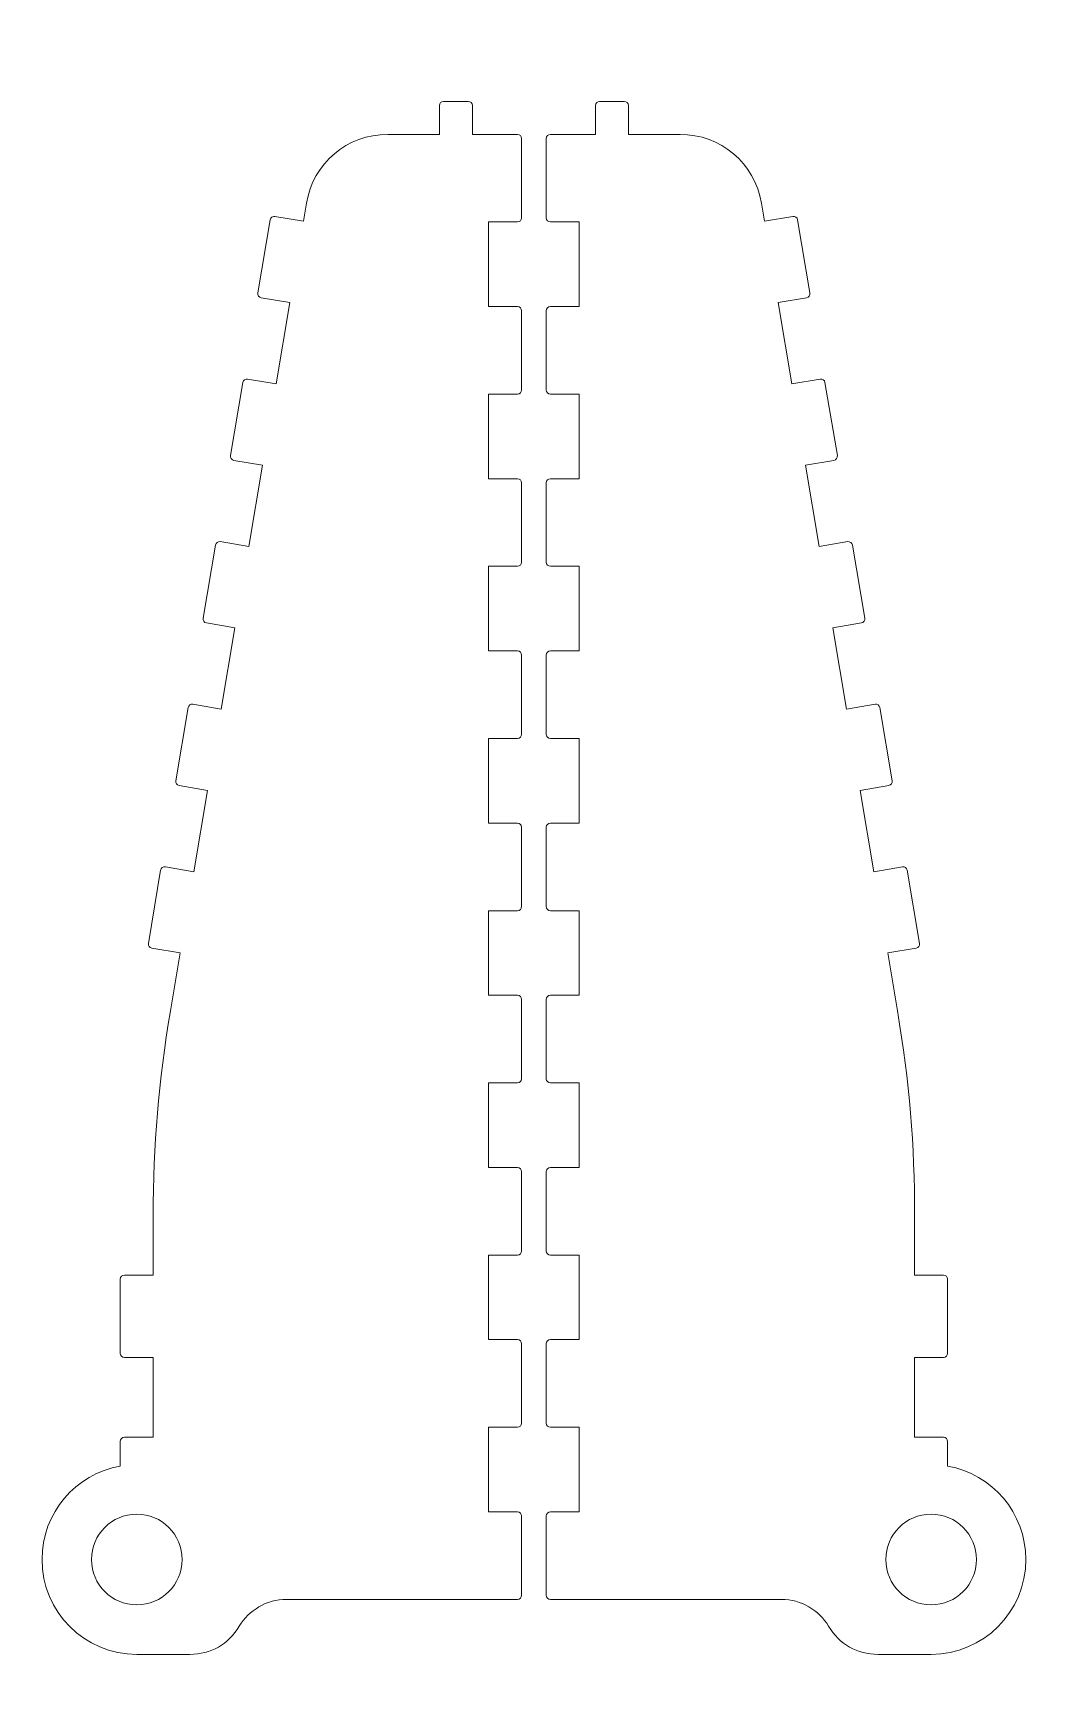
# Model space of a CAD drawing. Header units: millimetres. Extents: x -1099 to 2075, y -1295 to 1553.
# Drawn here: x 1572.9 to 1694.4, y -968.4 to -768.4 of the extents above; entities that cross this region are included whole.
import ezdxf

# ---------------------------------------------------------------- set-up
doc = ezdxf.new("R2010")
doc.units = ezdxf.units.MM
doc.header["$MEASUREMENT"] = 0
doc.layers.add('layer 1', color=7, linetype='Continuous')

msp = doc.modelspace()

# ---------------------------------------------------------------- linework, layer by layer
at = {"layer": 'layer 1', "color": 250, "lineweight": 9}
for points, knots in [([(725, -464.9999), (725, -464.9999), (2075, -464.9999), (2075, -464.9999), (2075, -464.9999), (2075, -464.9999), (2075, -1294.9999), (2075, -1294.9999), (2075, -1294.9999), (2075, -1294.9999), (725, -1294.9999), (725, -1294.9999), (725, -1294.9999), (725, -1294.9999), (725, -464.9999), (725, -464.9999)], [0, 0, 0, 0, 0.2, 0.2, 0.2, 0.2, 0.4, 0.4, 0.4, 0.4, 0.6, 0.6, 0.6, 0.6, 1, 1, 1, 1]), ([(1597.4207, -840.5197), (1597.4207, -840.5197), (1595.7509, -850.3804), (1595.7509, -850.3804), (1595.7509, -850.3804), (1595.7509, -850.3804), (1592.3052, -849.799), (1592.3052, -849.799), (1592.3052, -849.799), (1592.0336, -849.7532), (1591.7746, -849.9373), (1591.7289, -850.209), (1591.7289, -850.209), (1591.7289, -850.209), (1590.2351, -859.0837), (1590.2351, -859.0837), (1590.2351, -859.0837), (1590.1895, -859.3551), (1590.3734, -859.614), (1590.6449, -859.6598), (1590.6449, -859.6598), (1590.6449, -859.6598), (1594.0909, -860.2411), (1594.0909, -860.2411), (1594.0909, -860.2411), (1594.0909, -860.2411), (1592.4311, -870.1021), (1592.4311, -870.1021), (1592.4311, -870.1021), (1592.4311, -870.1021), (1588.975, -869.5202), (1588.975, -869.5202), (1588.975, -869.5202), (1588.7035, -869.4745), (1588.4446, -869.6587), (1588.3989, -869.9303), (1588.3989, -869.9303), (1588.3989, -869.9303), (1586.9051, -878.805), (1586.9051, -878.805), (1586.9051, -878.805), (1586.8595, -879.0764), (1587.0436, -879.3353), (1587.3151, -879.381), (1587.3151, -879.381), (1587.3151, -879.381), (1590.7709, -879.9631), (1590.7709, -879.9631), (1590.7709, -879.9631), (1590.7709, -879.9631), (1589.5909, -886.9784), (1589.5909, -886.9784), (1589.5909, -886.9784), (1588.1309, -895.6384), (1587.5007, -903.1263), (1587.5007, -911.9084), (1587.5007, -911.9084), (1587.5007, -911.9084), (1587.5007, -919.0227), (1587.5007, -919.0227), (1587.5007, -919.0227), (1587.5007, -919.0227), (1584.0011, -919.0227), (1584.0011, -919.0227), (1584.0011, -919.0227), (1583.7258, -919.0227), (1583.5011, -919.2474), (1583.5011, -919.5227), (1583.5011, -919.5227), (1583.5011, -919.5227), (1583.5011, -928.5228), (1583.5011, -928.5228), (1583.5011, -928.5228), (1583.5011, -928.7981), (1583.7257, -929.0228), (1584.0011, -929.0228), (1584.0011, -929.0228), (1584.0011, -929.0228), (1587.5007, -929.0226), (1587.5007, -929.0226), (1587.5007, -929.0226), (1587.5007, -929.0226), (1587.5007, -938.6893), (1587.5007, -938.6893), (1587.5007, -938.6893), (1587.5007, -938.6893), (1584.0011, -938.6894), (1584.0011, -938.6894), (1584.0011, -938.6894), (1583.7258, -938.6894), (1583.5011, -938.9141), (1583.5011, -939.1894), (1583.5011, -939.1894), (1583.5011, -939.1894), (1583.5009, -942.1969), (1583.5009, -942.1969), (1583.5009, -942.1969), (1578.1011, -943.1438), (1574.0009, -947.8549), (1574.0009, -953.5228), (1574.0009, -953.5228), (1574.0009, -959.8729), (1579.1509, -965.0228), (1585.5009, -965.0228), (1585.5009, -965.0228), (1585.5009, -965.0228), (1591.9411, -965.0228), (1591.9411, -965.0228), (1591.9411, -965.0228), (1594.4709, -965.0229), (1596.6409, -963.7897), (1597.9409, -961.6175), (1597.9409, -961.6175), (1599.1109, -959.6682), (1601.2408, -958.356), (1603.6708, -958.356), (1603.6708, -958.356), (1603.6708, -958.356), (1631.701, -958.3561), (1631.701, -958.3561), (1631.701, -958.3561), (1631.9764, -958.3561), (1632.201, -958.1315), (1632.201, -957.8561), (1632.201, -957.8561), (1632.201, -957.8561), (1632.201, -948.2388), (1632.201, -948.2388), (1632.201, -948.2388), (1632.201, -947.9634), (1631.9762, -947.7388), (1631.701, -947.7388), (1631.701, -947.7388), (1631.701, -947.7388), (1628.201, -947.7388), (1628.201, -947.7388), (1628.201, -947.7388), (1628.201, -947.7388), (1628.201, -937.4753), (1628.201, -937.4753), (1628.201, -937.4753), (1628.201, -937.4753), (1631.701, -937.4754), (1631.701, -937.4754), (1631.701, -937.4754), (1631.9764, -937.4754), (1632.201, -937.2508), (1632.201, -936.9754), (1632.201, -936.9754), (1632.201, -936.9754), (1632.201, -927.3576), (1632.201, -927.3576), (1632.201, -927.3576), (1632.201, -927.0822), (1631.9763, -926.8576), (1631.701, -926.8576), (1631.701, -926.8576), (1631.701, -926.8576), (1628.201, -926.8577), (1628.201, -926.8577), (1628.201, -926.8577), (1628.201, -926.8577), (1628.201, -916.5942), (1628.201, -916.5942), (1628.201, -916.5942), (1628.201, -916.5942), (1631.701, -916.5942), (1631.701, -916.5942), (1631.701, -916.5942), (1631.9764, -916.5942), (1632.201, -916.3696), (1632.201, -916.0942), (1632.201, -916.0942), (1632.201, -916.0942), (1632.201, -906.4765), (1632.201, -906.4765), (1632.201, -906.4765), (1632.201, -906.2011), (1631.9763, -905.9765), (1631.701, -905.9765), (1631.701, -905.9765), (1631.701, -905.9765), (1628.201, -905.9767), (1628.201, -905.9767), (1628.201, -905.9767), (1628.201, -905.9767), (1628.201, -895.7131), (1628.201, -895.7131), (1628.201, -895.7131), (1628.201, -895.7131), (1631.701, -895.7131), (1631.701, -895.7131), (1631.701, -895.7131), (1631.9764, -895.7131), (1632.201, -895.4885), (1632.201, -895.2131), (1632.201, -895.2131), (1632.201, -895.2131), (1632.201, -885.5953), (1632.201, -885.5953), (1632.201, -885.5953), (1632.201, -885.3199), (1631.9762, -885.0953), (1631.701, -885.0953), (1631.701, -885.0953), (1631.701, -885.0953), (1628.201, -885.0953), (1628.201, -885.0953), (1628.201, -885.0953), (1628.201, -885.0953), (1628.201, -874.8319), (1628.201, -874.8319), (1628.201, -874.8319), (1628.201, -874.8319), (1631.701, -874.8318), (1631.701, -874.8318), (1631.701, -874.8318), (1631.9764, -874.8318), (1632.201, -874.6072), (1632.201, -874.3318), (1632.201, -874.3318), (1632.201, -874.3318), (1632.201, -864.7142), (1632.201, -864.7142), (1632.201, -864.7142), (1632.201, -864.4388), (1631.9763, -864.2142), (1631.701, -864.2142), (1631.701, -864.2142), (1631.701, -864.2142), (1628.201, -864.2141), (1628.201, -864.2141), (1628.201, -864.2141), (1628.201, -864.2141), (1628.201, -853.9507), (1628.201, -853.9507), (1628.201, -853.9507), (1628.201, -853.9507), (1631.701, -853.9509), (1631.701, -853.9509), (1631.701, -853.9509), (1631.9764, -853.9509), (1632.201, -853.7263), (1632.201, -853.4509), (1632.201, -853.4509), (1632.201, -853.4509), (1632.201, -843.8329), (1632.201, -843.8329), (1632.201, -843.8329), (1632.201, -843.5575), (1631.9762, -843.3329), (1631.701, -843.3329), (1631.701, -843.3329), (1631.701, -843.3329), (1628.201, -843.3329), (1628.201, -843.3329), (1628.201, -843.3329), (1628.201, -843.3329), (1628.201, -833.0695), (1628.201, -833.0695), (1628.201, -833.0695), (1628.201, -833.0695), (1631.701, -833.0695), (1631.701, -833.0695), (1631.701, -833.0695), (1631.9764, -833.0695), (1632.201, -832.8449), (1632.201, -832.5695), (1632.201, -832.5695), (1632.201, -832.5695), (1632.201, -822.9519), (1632.201, -822.9519), (1632.201, -822.9519), (1632.201, -822.6765), (1631.9762, -822.4519), (1631.701, -822.4519), (1631.701, -822.4519), (1631.701, -822.4519), (1628.201, -822.4519), (1628.201, -822.4519), (1628.201, -822.4519), (1628.201, -822.4519), (1628.201, -812.1883), (1628.201, -812.1883), (1628.201, -812.1883), (1628.201, -812.1883), (1631.701, -812.1882), (1631.701, -812.1882), (1631.701, -812.1882), (1631.9764, -812.1882), (1632.201, -811.9636), (1632.201, -811.6882), (1632.201, -811.6882), (1632.201, -811.6882), (1632.201, -802.0706), (1632.201, -802.0706), (1632.201, -802.0706), (1632.201, -801.7952), (1631.9763, -801.5706), (1631.701, -801.5706), (1631.701, -801.5706), (1631.701, -801.5706), (1628.201, -801.5708), (1628.201, -801.5708), (1628.201, -801.5708), (1628.201, -801.5708), (1628.201, -791.3072), (1628.201, -791.3072), (1628.201, -791.3072), (1628.201, -791.3072), (1631.701, -791.3073), (1631.701, -791.3073), (1631.701, -791.3073), (1631.9764, -791.3073), (1632.201, -791.0827), (1632.201, -790.8073), (1632.201, -790.8073), (1632.201, -790.8073), (1632.201, -781.1893), (1632.201, -781.1893), (1632.201, -781.1893), (1632.201, -780.9139), (1631.976, -780.6893), (1631.701, -780.6893), (1631.701, -780.6893), (1631.701, -780.6893), (1626.2308, -780.6893), (1626.2308, -780.6893), (1626.2308, -780.6893), (1626.2308, -780.6893), (1626.2308, -777.1891), (1626.2308, -777.1891), (1626.2308, -777.1891), (1626.2308, -776.9137), (1626.006, -776.6891), (1625.7308, -776.6891), (1625.7308, -776.6891), (1625.7308, -776.6891), (1622.731, -776.6893), (1622.731, -776.6893), (1622.731, -776.6893), (1622.4559, -776.6893), (1622.231, -776.9142), (1622.231, -777.1893), (1622.231, -777.1893), (1622.231, -777.1893), (1622.231, -780.6894), (1622.231, -780.6894), (1622.231, -780.6894), (1622.231, -780.6894), (1615.9608, -780.6893), (1615.9608, -780.6893), (1615.9608, -780.6893), (1611.0312, -780.6892), (1606.9108, -784.1735), (1606.091, -789.0273), (1606.091, -789.0273), (1606.091, -789.0273), (1605.7308, -791.2157), (1605.7308, -791.2157), (1605.7308, -791.2157), (1605.7308, -791.2157), (1602.275, -790.6341), (1602.275, -790.6341), (1602.275, -790.6341), (1602.0036, -790.5884), (1601.7447, -790.7726), (1601.699, -791.0441), (1601.699, -791.0441), (1601.699, -791.0441), (1600.205, -799.919), (1600.205, -799.919), (1600.205, -799.919), (1600.1594, -800.1904), (1600.3433, -800.4492), (1600.6148, -800.495), (1600.6148, -800.495), (1600.6148, -800.495), (1604.061, -801.0767), (1604.061, -801.0767), (1604.061, -801.0767), (1604.061, -801.0767), (1602.4008, -810.9375), (1602.4008, -810.9375), (1602.4008, -810.9375), (1602.4008, -810.9375), (1598.9549, -810.3557), (1598.9549, -810.3557), (1598.9549, -810.3557), (1598.6835, -810.3099), (1598.4246, -810.4938), (1598.3786, -810.7653), (1598.3786, -810.7653), (1598.3786, -810.7653), (1596.8757, -819.6399), (1596.8757, -819.6399), (1596.8757, -819.6399), (1596.8298, -819.9116), (1597.0139, -820.1707), (1597.2857, -820.2165), (1597.2857, -820.2165), (1597.2857, -820.2165), (1600.7408, -820.7982), (1600.7408, -820.7982), (1600.7408, -820.7982), (1600.7408, -820.7982), (1599.0809, -830.659), (1599.0809, -830.659), (1599.0809, -830.659), (1599.0809, -830.659), (1595.6252, -830.0773), (1595.6252, -830.0773), (1595.6252, -830.0773), (1595.3537, -830.0316), (1595.0947, -830.2159), (1595.0491, -830.4873), (1595.0491, -830.4873), (1595.0491, -830.4873), (1593.5553, -839.3621), (1593.5553, -839.3621), (1593.5553, -839.3621), (1593.5097, -839.6336), (1593.6938, -839.8926), (1593.9654, -839.9382), (1593.9654, -839.9382), (1593.9654, -839.9382), (1597.4207, -840.5197), (1597.4207, -840.5197)], [0, 0, 0, 0, 0.00925926, 0.00925926, 0.00925926, 0.00925926, 0.01851852, 0.01851852, 0.01851852, 0.01851852, 0.02777778, 0.02777778, 0.02777778, 0.02777778, 0.03703704, 0.03703704, 0.03703704, 0.03703704, 0.0462963, 0.0462963, 0.0462963, 0.0462963, 0.05555556, 0.05555556, 0.05555556, 0.05555556, 0.06481481, 0.06481481, 0.06481481, 0.06481481, 0.07407407, 0.07407407, 0.07407407, 0.07407407, 0.08333333, 0.08333333, 0.08333333, 0.08333333, 0.09259259, 0.09259259, 0.09259259, 0.09259259, 0.10185185, 0.10185185, 0.10185185, 0.10185185, 0.11111111, 0.11111111, 0.11111111, 0.11111111, 0.12037037, 0.12037037, 0.12037037, 0.12037037, 0.12962963, 0.12962963, 0.12962963, 0.12962963, 0.13888889, 0.13888889, 0.13888889, 0.13888889, 0.14814815, 0.14814815, 0.14814815, 0.14814815, 0.15740741, 0.15740741, 0.15740741, 0.15740741, 0.16666667, 0.16666667, 0.16666667, 0.16666667, 0.17592593, 0.17592593, 0.17592593, 0.17592593, 0.18518519, 0.18518519, 0.18518519, 0.18518519, 0.19444444, 0.19444444, 0.19444444, 0.19444444, 0.2037037, 0.2037037, 0.2037037, 0.2037037, 0.21296296, 0.21296296, 0.21296296, 0.21296296, 0.22222222, 0.22222222, 0.22222222, 0.22222222, 0.23148148, 0.23148148, 0.23148148, 0.23148148, 0.24074074, 0.24074074, 0.24074074, 0.24074074, 0.25, 0.25, 0.25, 0.25, 0.25925926, 0.25925926, 0.25925926, 0.25925926, 0.26851852, 0.26851852, 0.26851852, 0.26851852, 0.27777778, 0.27777778, 0.27777778, 0.27777778, 0.28703704, 0.28703704, 0.28703704, 0.28703704, 0.2962963, 0.2962963, 0.2962963, 0.2962963, 0.30555556, 0.30555556, 0.30555556, 0.30555556, 0.31481481, 0.31481481, 0.31481481, 0.31481481, 0.32407407, 0.32407407, 0.32407407, 0.32407407, 0.33333333, 0.33333333, 0.33333333, 0.33333333, 0.34259259, 0.34259259, 0.34259259, 0.34259259, 0.35185185, 0.35185185, 0.35185185, 0.35185185, 0.36111111, 0.36111111, 0.36111111, 0.36111111, 0.37037037, 0.37037037, 0.37037037, 0.37037037, 0.37962963, 0.37962963, 0.37962963, 0.37962963, 0.38888889, 0.38888889, 0.38888889, 0.38888889, 0.39814815, 0.39814815, 0.39814815, 0.39814815, 0.40740741, 0.40740741, 0.40740741, 0.40740741, 0.41666667, 0.41666667, 0.41666667, 0.41666667, 0.42592593, 0.42592593, 0.42592593, 0.42592593, 0.43518519, 0.43518519, 0.43518519, 0.43518519, 0.44444444, 0.44444444, 0.44444444, 0.44444444, 0.4537037, 0.4537037, 0.4537037, 0.4537037, 0.46296296, 0.46296296, 0.46296296, 0.46296296, 0.47222222, 0.47222222, 0.47222222, 0.47222222, 0.48148148, 0.48148148, 0.48148148, 0.48148148, 0.49074074, 0.49074074, 0.49074074, 0.49074074, 0.5, 0.5, 0.5, 0.5, 0.50925926, 0.50925926, 0.50925926, 0.50925926, 0.51851852, 0.51851852, 0.51851852, 0.51851852, 0.52777778, 0.52777778, 0.52777778, 0.52777778, 0.53703704, 0.53703704, 0.53703704, 0.53703704, 0.5462963, 0.5462963, 0.5462963, 0.5462963, 0.55555556, 0.55555556, 0.55555556, 0.55555556, 0.56481481, 0.56481481, 0.56481481, 0.56481481, 0.57407407, 0.57407407, 0.57407407, 0.57407407, 0.58333333, 0.58333333, 0.58333333, 0.58333333, 0.59259259, 0.59259259, 0.59259259, 0.59259259, 0.60185185, 0.60185185, 0.60185185, 0.60185185, 0.61111111, 0.61111111, 0.61111111, 0.61111111, 0.62037037, 0.62037037, 0.62037037, 0.62037037, 0.62962963, 0.62962963, 0.62962963, 0.62962963, 0.63888889, 0.63888889, 0.63888889, 0.63888889, 0.64814815, 0.64814815, 0.64814815, 0.64814815, 0.65740741, 0.65740741, 0.65740741, 0.65740741, 0.66666667, 0.66666667, 0.66666667, 0.66666667, 0.67592593, 0.67592593, 0.67592593, 0.67592593, 0.68518519, 0.68518519, 0.68518519, 0.68518519, 0.69444444, 0.69444444, 0.69444444, 0.69444444, 0.7037037, 0.7037037, 0.7037037, 0.7037037, 0.71296296, 0.71296296, 0.71296296, 0.71296296, 0.72222222, 0.72222222, 0.72222222, 0.72222222, 0.73148148, 0.73148148, 0.73148148, 0.73148148, 0.74074074, 0.74074074, 0.74074074, 0.74074074, 0.75, 0.75, 0.75, 0.75, 0.75925926, 0.75925926, 0.75925926, 0.75925926, 0.76851852, 0.76851852, 0.76851852, 0.76851852, 0.77777778, 0.77777778, 0.77777778, 0.77777778, 0.78703704, 0.78703704, 0.78703704, 0.78703704, 0.7962963, 0.7962963, 0.7962963, 0.7962963, 0.80555556, 0.80555556, 0.80555556, 0.80555556, 0.81481481, 0.81481481, 0.81481481, 0.81481481, 0.82407407, 0.82407407, 0.82407407, 0.82407407, 0.83333333, 0.83333333, 0.83333333, 0.83333333, 0.84259259, 0.84259259, 0.84259259, 0.84259259, 0.85185185, 0.85185185, 0.85185185, 0.85185185, 0.86111111, 0.86111111, 0.86111111, 0.86111111, 0.87037037, 0.87037037, 0.87037037, 0.87037037, 0.87962963, 0.87962963, 0.87962963, 0.87962963, 0.88888889, 0.88888889, 0.88888889, 0.88888889, 0.89814815, 0.89814815, 0.89814815, 0.89814815, 0.90740741, 0.90740741, 0.90740741, 0.90740741, 0.91666667, 0.91666667, 0.91666667, 0.91666667, 0.92592593, 0.92592593, 0.92592593, 0.92592593, 0.93518519, 0.93518519, 0.93518519, 0.93518519, 0.94444444, 0.94444444, 0.94444444, 0.94444444, 0.9537037, 0.9537037, 0.9537037, 0.9537037, 0.96296296, 0.96296296, 0.96296296, 0.96296296, 0.97222222, 0.97222222, 0.97222222, 0.97222222, 0.98148148, 0.98148148, 0.98148148, 0.98148148, 1, 1, 1, 1]), ([(1669.9815, -840.5197), (1669.9815, -840.5197), (1671.6513, -850.3804), (1671.6513, -850.3804), (1671.6513, -850.3804), (1671.6513, -850.3804), (1675.097, -849.799), (1675.097, -849.799), (1675.097, -849.799), (1675.3686, -849.7532), (1675.6276, -849.9373), (1675.6733, -850.209), (1675.6733, -850.209), (1675.6733, -850.209), (1677.1671, -859.0837), (1677.1671, -859.0837), (1677.1671, -859.0837), (1677.2127, -859.3551), (1677.0288, -859.614), (1676.7573, -859.6598), (1676.7573, -859.6598), (1676.7573, -859.6598), (1673.3113, -860.2411), (1673.3113, -860.2411), (1673.3113, -860.2411), (1673.3113, -860.2411), (1674.9711, -870.1021), (1674.9711, -870.1021), (1674.9711, -870.1021), (1674.9711, -870.1021), (1678.4272, -869.5202), (1678.4272, -869.5202), (1678.4272, -869.5202), (1678.6987, -869.4745), (1678.9576, -869.6587), (1679.0033, -869.9303), (1679.0033, -869.9303), (1679.0033, -869.9303), (1680.4971, -878.805), (1680.4971, -878.805), (1680.4971, -878.805), (1680.5427, -879.0764), (1680.3586, -879.3353), (1680.0871, -879.381), (1680.0871, -879.381), (1680.0871, -879.381), (1676.6313, -879.9631), (1676.6313, -879.9631), (1676.6313, -879.9631), (1676.6313, -879.9631), (1677.8113, -886.9784), (1677.8113, -886.9784), (1677.8113, -886.9784), (1679.2713, -895.6384), (1679.9015, -903.1263), (1679.9015, -911.9084), (1679.9015, -911.9084), (1679.9015, -911.9084), (1679.9015, -919.0227), (1679.9015, -919.0227), (1679.9015, -919.0227), (1679.9015, -919.0227), (1683.4011, -919.0227), (1683.4011, -919.0227), (1683.4011, -919.0227), (1683.6764, -919.0227), (1683.9011, -919.2474), (1683.9011, -919.5227), (1683.9011, -919.5227), (1683.9011, -919.5227), (1683.9011, -928.5228), (1683.9011, -928.5228), (1683.9011, -928.5228), (1683.9011, -928.7981), (1683.6765, -929.0228), (1683.4011, -929.0228), (1683.4011, -929.0228), (1683.4011, -929.0228), (1679.9015, -929.0226), (1679.9015, -929.0226), (1679.9015, -929.0226), (1679.9015, -929.0226), (1679.9015, -938.6893), (1679.9015, -938.6893), (1679.9015, -938.6893), (1679.9015, -938.6893), (1683.4011, -938.6894), (1683.4011, -938.6894), (1683.4011, -938.6894), (1683.6764, -938.6894), (1683.9011, -938.9141), (1683.9011, -939.1894), (1683.9011, -939.1894), (1683.9011, -939.1894), (1683.9013, -942.1969), (1683.9013, -942.1969), (1683.9013, -942.1969), (1689.3011, -943.1438), (1693.4013, -947.8549), (1693.4013, -953.5228), (1693.4013, -953.5228), (1693.4013, -959.8729), (1688.2513, -965.0228), (1681.9013, -965.0228), (1681.9013, -965.0228), (1681.9013, -965.0228), (1675.4611, -965.0228), (1675.4611, -965.0228), (1675.4611, -965.0228), (1672.9313, -965.0229), (1670.7613, -963.7897), (1669.4613, -961.6175), (1669.4613, -961.6175), (1668.2913, -959.6682), (1666.1614, -958.356), (1663.7314, -958.356), (1663.7314, -958.356), (1663.7314, -958.356), (1635.7012, -958.3561), (1635.7012, -958.3561), (1635.7012, -958.3561), (1635.4258, -958.3561), (1635.2012, -958.1315), (1635.2012, -957.8561), (1635.2012, -957.8561), (1635.2012, -957.8561), (1635.2012, -948.2388), (1635.2012, -948.2388), (1635.2012, -948.2388), (1635.2012, -947.9634), (1635.426, -947.7388), (1635.7012, -947.7388), (1635.7012, -947.7388), (1635.7012, -947.7388), (1639.2012, -947.7388), (1639.2012, -947.7388), (1639.2012, -947.7388), (1639.2012, -947.7388), (1639.2012, -937.4753), (1639.2012, -937.4753), (1639.2012, -937.4753), (1639.2012, -937.4753), (1635.7012, -937.4754), (1635.7012, -937.4754), (1635.7012, -937.4754), (1635.4258, -937.4754), (1635.2012, -937.2508), (1635.2012, -936.9754), (1635.2012, -936.9754), (1635.2012, -936.9754), (1635.2012, -927.3576), (1635.2012, -927.3576), (1635.2012, -927.3576), (1635.2012, -927.0822), (1635.4259, -926.8576), (1635.7012, -926.8576), (1635.7012, -926.8576), (1635.7012, -926.8576), (1639.2012, -926.8577), (1639.2012, -926.8577), (1639.2012, -926.8577), (1639.2012, -926.8577), (1639.2012, -916.5942), (1639.2012, -916.5942), (1639.2012, -916.5942), (1639.2012, -916.5942), (1635.7012, -916.5942), (1635.7012, -916.5942), (1635.7012, -916.5942), (1635.4258, -916.5942), (1635.2012, -916.3696), (1635.2012, -916.0942), (1635.2012, -916.0942), (1635.2012, -916.0942), (1635.2012, -906.4765), (1635.2012, -906.4765), (1635.2012, -906.4765), (1635.2012, -906.2011), (1635.4259, -905.9765), (1635.7012, -905.9765), (1635.7012, -905.9765), (1635.7012, -905.9765), (1639.2012, -905.9767), (1639.2012, -905.9767), (1639.2012, -905.9767), (1639.2012, -905.9767), (1639.2012, -895.7131), (1639.2012, -895.7131), (1639.2012, -895.7131), (1639.2012, -895.7131), (1635.7012, -895.7131), (1635.7012, -895.7131), (1635.7012, -895.7131), (1635.4258, -895.7131), (1635.2012, -895.4885), (1635.2012, -895.2131), (1635.2012, -895.2131), (1635.2012, -895.2131), (1635.2012, -885.5953), (1635.2012, -885.5953), (1635.2012, -885.5953), (1635.2012, -885.3199), (1635.426, -885.0953), (1635.7012, -885.0953), (1635.7012, -885.0953), (1635.7012, -885.0953), (1639.2012, -885.0953), (1639.2012, -885.0953), (1639.2012, -885.0953), (1639.2012, -885.0953), (1639.2012, -874.8319), (1639.2012, -874.8319), (1639.2012, -874.8319), (1639.2012, -874.8319), (1635.7012, -874.8318), (1635.7012, -874.8318), (1635.7012, -874.8318), (1635.4258, -874.8318), (1635.2012, -874.6072), (1635.2012, -874.3318), (1635.2012, -874.3318), (1635.2012, -874.3318), (1635.2012, -864.7142), (1635.2012, -864.7142), (1635.2012, -864.7142), (1635.2012, -864.4388), (1635.4259, -864.2142), (1635.7012, -864.2142), (1635.7012, -864.2142), (1635.7012, -864.2142), (1639.2012, -864.2141), (1639.2012, -864.2141), (1639.2012, -864.2141), (1639.2012, -864.2141), (1639.2012, -853.9507), (1639.2012, -853.9507), (1639.2012, -853.9507), (1639.2012, -853.9507), (1635.7012, -853.9509), (1635.7012, -853.9509), (1635.7012, -853.9509), (1635.4258, -853.9509), (1635.2012, -853.7263), (1635.2012, -853.4509), (1635.2012, -853.4509), (1635.2012, -853.4509), (1635.2012, -843.8329), (1635.2012, -843.8329), (1635.2012, -843.8329), (1635.2012, -843.5575), (1635.426, -843.3329), (1635.7012, -843.3329), (1635.7012, -843.3329), (1635.7012, -843.3329), (1639.2012, -843.3329), (1639.2012, -843.3329), (1639.2012, -843.3329), (1639.2012, -843.3329), (1639.2012, -833.0695), (1639.2012, -833.0695), (1639.2012, -833.0695), (1639.2012, -833.0695), (1635.7012, -833.0695), (1635.7012, -833.0695), (1635.7012, -833.0695), (1635.4258, -833.0695), (1635.2012, -832.8449), (1635.2012, -832.5695), (1635.2012, -832.5695), (1635.2012, -832.5695), (1635.2012, -822.9519), (1635.2012, -822.9519), (1635.2012, -822.9519), (1635.2012, -822.6765), (1635.426, -822.4519), (1635.7012, -822.4519), (1635.7012, -822.4519), (1635.7012, -822.4519), (1639.2012, -822.4519), (1639.2012, -822.4519), (1639.2012, -822.4519), (1639.2012, -822.4519), (1639.2012, -812.1883), (1639.2012, -812.1883), (1639.2012, -812.1883), (1639.2012, -812.1883), (1635.7012, -812.1882), (1635.7012, -812.1882), (1635.7012, -812.1882), (1635.4258, -812.1882), (1635.2012, -811.9636), (1635.2012, -811.6882), (1635.2012, -811.6882), (1635.2012, -811.6882), (1635.2012, -802.0706), (1635.2012, -802.0706), (1635.2012, -802.0706), (1635.2012, -801.7952), (1635.4259, -801.5706), (1635.7012, -801.5706), (1635.7012, -801.5706), (1635.7012, -801.5706), (1639.2012, -801.5708), (1639.2012, -801.5708), (1639.2012, -801.5708), (1639.2012, -801.5708), (1639.2012, -791.3072), (1639.2012, -791.3072), (1639.2012, -791.3072), (1639.2012, -791.3072), (1635.7012, -791.3073), (1635.7012, -791.3073), (1635.7012, -791.3073), (1635.4258, -791.3073), (1635.2012, -791.0827), (1635.2012, -790.8073), (1635.2012, -790.8073), (1635.2012, -790.8073), (1635.2012, -781.1893), (1635.2012, -781.1893), (1635.2012, -781.1893), (1635.2012, -780.9139), (1635.4262, -780.6893), (1635.7012, -780.6893), (1635.7012, -780.6893), (1635.7012, -780.6893), (1641.1714, -780.6893), (1641.1714, -780.6893), (1641.1714, -780.6893), (1641.1714, -780.6893), (1641.1714, -777.1891), (1641.1714, -777.1891), (1641.1714, -777.1891), (1641.1714, -776.9137), (1641.3962, -776.6891), (1641.6714, -776.6891), (1641.6714, -776.6891), (1641.6714, -776.6891), (1644.6712, -776.6893), (1644.6712, -776.6893), (1644.6712, -776.6893), (1644.9463, -776.6893), (1645.1712, -776.9142), (1645.1712, -777.1893), (1645.1712, -777.1893), (1645.1712, -777.1893), (1645.1712, -780.6894), (1645.1712, -780.6894), (1645.1712, -780.6894), (1645.1712, -780.6894), (1651.4414, -780.6893), (1651.4414, -780.6893), (1651.4414, -780.6893), (1656.371, -780.6892), (1660.4914, -784.1735), (1661.3112, -789.0273), (1661.3112, -789.0273), (1661.3112, -789.0273), (1661.6714, -791.2157), (1661.6714, -791.2157), (1661.6714, -791.2157), (1661.6714, -791.2157), (1665.1272, -790.6341), (1665.1272, -790.6341), (1665.1272, -790.6341), (1665.3986, -790.5884), (1665.6575, -790.7726), (1665.7032, -791.0441), (1665.7032, -791.0441), (1665.7032, -791.0441), (1667.1972, -799.919), (1667.1972, -799.919), (1667.1972, -799.919), (1667.2428, -800.1904), (1667.0589, -800.4492), (1666.7874, -800.495), (1666.7874, -800.495), (1666.7874, -800.495), (1663.3412, -801.0767), (1663.3412, -801.0767), (1663.3412, -801.0767), (1663.3412, -801.0767), (1665.0014, -810.9375), (1665.0014, -810.9375), (1665.0014, -810.9375), (1665.0014, -810.9375), (1668.4473, -810.3557), (1668.4473, -810.3557), (1668.4473, -810.3557), (1668.7187, -810.3099), (1668.9776, -810.4938), (1669.0236, -810.7653), (1669.0236, -810.7653), (1669.0236, -810.7653), (1670.5265, -819.6399), (1670.5265, -819.6399), (1670.5265, -819.6399), (1670.5724, -819.9116), (1670.3883, -820.1707), (1670.1165, -820.2165), (1670.1165, -820.2165), (1670.1165, -820.2165), (1666.6614, -820.7982), (1666.6614, -820.7982), (1666.6614, -820.7982), (1666.6614, -820.7982), (1668.3213, -830.659), (1668.3213, -830.659), (1668.3213, -830.659), (1668.3213, -830.659), (1671.777, -830.0773), (1671.777, -830.0773), (1671.777, -830.0773), (1672.0485, -830.0316), (1672.3075, -830.2159), (1672.3531, -830.4873), (1672.3531, -830.4873), (1672.3531, -830.4873), (1673.8469, -839.3621), (1673.8469, -839.3621), (1673.8469, -839.3621), (1673.8925, -839.6336), (1673.7084, -839.8926), (1673.4368, -839.9382), (1673.4368, -839.9382), (1673.4368, -839.9382), (1669.9815, -840.5197), (1669.9815, -840.5197)], [0, 0, 0, 0, 0.00925926, 0.00925926, 0.00925926, 0.00925926, 0.01851852, 0.01851852, 0.01851852, 0.01851852, 0.02777778, 0.02777778, 0.02777778, 0.02777778, 0.03703704, 0.03703704, 0.03703704, 0.03703704, 0.0462963, 0.0462963, 0.0462963, 0.0462963, 0.05555556, 0.05555556, 0.05555556, 0.05555556, 0.06481481, 0.06481481, 0.06481481, 0.06481481, 0.07407407, 0.07407407, 0.07407407, 0.07407407, 0.08333333, 0.08333333, 0.08333333, 0.08333333, 0.09259259, 0.09259259, 0.09259259, 0.09259259, 0.10185185, 0.10185185, 0.10185185, 0.10185185, 0.11111111, 0.11111111, 0.11111111, 0.11111111, 0.12037037, 0.12037037, 0.12037037, 0.12037037, 0.12962963, 0.12962963, 0.12962963, 0.12962963, 0.13888889, 0.13888889, 0.13888889, 0.13888889, 0.14814815, 0.14814815, 0.14814815, 0.14814815, 0.15740741, 0.15740741, 0.15740741, 0.15740741, 0.16666667, 0.16666667, 0.16666667, 0.16666667, 0.17592593, 0.17592593, 0.17592593, 0.17592593, 0.18518519, 0.18518519, 0.18518519, 0.18518519, 0.19444444, 0.19444444, 0.19444444, 0.19444444, 0.2037037, 0.2037037, 0.2037037, 0.2037037, 0.21296296, 0.21296296, 0.21296296, 0.21296296, 0.22222222, 0.22222222, 0.22222222, 0.22222222, 0.23148148, 0.23148148, 0.23148148, 0.23148148, 0.24074074, 0.24074074, 0.24074074, 0.24074074, 0.25, 0.25, 0.25, 0.25, 0.25925926, 0.25925926, 0.25925926, 0.25925926, 0.26851852, 0.26851852, 0.26851852, 0.26851852, 0.27777778, 0.27777778, 0.27777778, 0.27777778, 0.28703704, 0.28703704, 0.28703704, 0.28703704, 0.2962963, 0.2962963, 0.2962963, 0.2962963, 0.30555556, 0.30555556, 0.30555556, 0.30555556, 0.31481481, 0.31481481, 0.31481481, 0.31481481, 0.32407407, 0.32407407, 0.32407407, 0.32407407, 0.33333333, 0.33333333, 0.33333333, 0.33333333, 0.34259259, 0.34259259, 0.34259259, 0.34259259, 0.35185185, 0.35185185, 0.35185185, 0.35185185, 0.36111111, 0.36111111, 0.36111111, 0.36111111, 0.37037037, 0.37037037, 0.37037037, 0.37037037, 0.37962963, 0.37962963, 0.37962963, 0.37962963, 0.38888889, 0.38888889, 0.38888889, 0.38888889, 0.39814815, 0.39814815, 0.39814815, 0.39814815, 0.40740741, 0.40740741, 0.40740741, 0.40740741, 0.41666667, 0.41666667, 0.41666667, 0.41666667, 0.42592593, 0.42592593, 0.42592593, 0.42592593, 0.43518519, 0.43518519, 0.43518519, 0.43518519, 0.44444444, 0.44444444, 0.44444444, 0.44444444, 0.4537037, 0.4537037, 0.4537037, 0.4537037, 0.46296296, 0.46296296, 0.46296296, 0.46296296, 0.47222222, 0.47222222, 0.47222222, 0.47222222, 0.48148148, 0.48148148, 0.48148148, 0.48148148, 0.49074074, 0.49074074, 0.49074074, 0.49074074, 0.5, 0.5, 0.5, 0.5, 0.50925926, 0.50925926, 0.50925926, 0.50925926, 0.51851852, 0.51851852, 0.51851852, 0.51851852, 0.52777778, 0.52777778, 0.52777778, 0.52777778, 0.53703704, 0.53703704, 0.53703704, 0.53703704, 0.5462963, 0.5462963, 0.5462963, 0.5462963, 0.55555556, 0.55555556, 0.55555556, 0.55555556, 0.56481481, 0.56481481, 0.56481481, 0.56481481, 0.57407407, 0.57407407, 0.57407407, 0.57407407, 0.58333333, 0.58333333, 0.58333333, 0.58333333, 0.59259259, 0.59259259, 0.59259259, 0.59259259, 0.60185185, 0.60185185, 0.60185185, 0.60185185, 0.61111111, 0.61111111, 0.61111111, 0.61111111, 0.62037037, 0.62037037, 0.62037037, 0.62037037, 0.62962963, 0.62962963, 0.62962963, 0.62962963, 0.63888889, 0.63888889, 0.63888889, 0.63888889, 0.64814815, 0.64814815, 0.64814815, 0.64814815, 0.65740741, 0.65740741, 0.65740741, 0.65740741, 0.66666667, 0.66666667, 0.66666667, 0.66666667, 0.67592593, 0.67592593, 0.67592593, 0.67592593, 0.68518519, 0.68518519, 0.68518519, 0.68518519, 0.69444444, 0.69444444, 0.69444444, 0.69444444, 0.7037037, 0.7037037, 0.7037037, 0.7037037, 0.71296296, 0.71296296, 0.71296296, 0.71296296, 0.72222222, 0.72222222, 0.72222222, 0.72222222, 0.73148148, 0.73148148, 0.73148148, 0.73148148, 0.74074074, 0.74074074, 0.74074074, 0.74074074, 0.75, 0.75, 0.75, 0.75, 0.75925926, 0.75925926, 0.75925926, 0.75925926, 0.76851852, 0.76851852, 0.76851852, 0.76851852, 0.77777778, 0.77777778, 0.77777778, 0.77777778, 0.78703704, 0.78703704, 0.78703704, 0.78703704, 0.7962963, 0.7962963, 0.7962963, 0.7962963, 0.80555556, 0.80555556, 0.80555556, 0.80555556, 0.81481481, 0.81481481, 0.81481481, 0.81481481, 0.82407407, 0.82407407, 0.82407407, 0.82407407, 0.83333333, 0.83333333, 0.83333333, 0.83333333, 0.84259259, 0.84259259, 0.84259259, 0.84259259, 0.85185185, 0.85185185, 0.85185185, 0.85185185, 0.86111111, 0.86111111, 0.86111111, 0.86111111, 0.87037037, 0.87037037, 0.87037037, 0.87037037, 0.87962963, 0.87962963, 0.87962963, 0.87962963, 0.88888889, 0.88888889, 0.88888889, 0.88888889, 0.89814815, 0.89814815, 0.89814815, 0.89814815, 0.90740741, 0.90740741, 0.90740741, 0.90740741, 0.91666667, 0.91666667, 0.91666667, 0.91666667, 0.92592593, 0.92592593, 0.92592593, 0.92592593, 0.93518519, 0.93518519, 0.93518519, 0.93518519, 0.94444444, 0.94444444, 0.94444444, 0.94444444, 0.9537037, 0.9537037, 0.9537037, 0.9537037, 0.96296296, 0.96296296, 0.96296296, 0.96296296, 0.97222222, 0.97222222, 0.97222222, 0.97222222, 0.98148148, 0.98148148, 0.98148148, 0.98148148, 1, 1, 1, 1]), ([(1585.5009, -948.0228), (1582.4639, -948.0228), (1580.0007, -950.4858), (1580.0009, -953.523), (1580.0009, -953.523), (1580.0009, -956.5599), (1582.4639, -959.0228), (1585.5009, -959.0229), (1585.5009, -959.0229), (1588.5381, -959.0228), (1591.0009, -956.5597), (1591.0009, -953.5228), (1591.0009, -953.5228), (1591.0009, -950.4858), (1588.5381, -948.0227), (1585.5009, -948.0228)], [0, 0, 0, 0, 0.2, 0.2, 0.2, 0.2, 0.4, 0.4, 0.4, 0.4, 0.6, 0.6, 0.6, 0.6, 1, 1, 1, 1]), ([(1681.9013, -948.0228), (1684.9383, -948.0228), (1687.4015, -950.4858), (1687.4013, -953.523), (1687.4013, -953.523), (1687.4013, -956.5599), (1684.9383, -959.0228), (1681.9013, -959.0229), (1681.9013, -959.0229), (1678.8641, -959.0228), (1676.4013, -956.5597), (1676.4013, -953.5228), (1676.4013, -953.5228), (1676.4013, -950.4858), (1678.8641, -948.0227), (1681.9013, -948.0228)], [0, 0, 0, 0, 0.2, 0.2, 0.2, 0.2, 0.4, 0.4, 0.4, 0.4, 0.6, 0.6, 0.6, 0.6, 1, 1, 1, 1])]:
    msp.add_open_spline(points, degree=3, knots=knots, dxfattribs=at)

doc.saveas('drawing.dxf')
